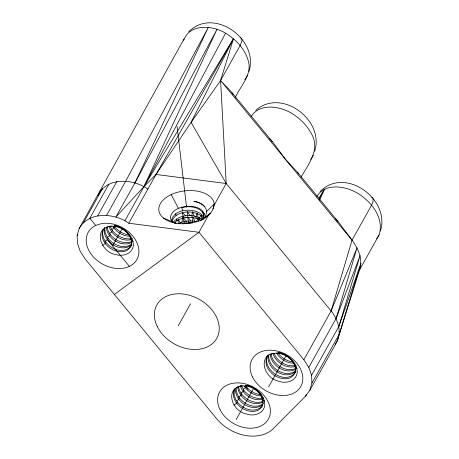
<?xml version="1.0" encoding="UTF-8"?>
<svg xmlns="http://www.w3.org/2000/svg" width="459" height="459" viewBox="0 0 459 459"><rect width="100%" height="100%" fill="white"/><g stroke="black" fill="none" stroke-linecap="round" stroke-linejoin="round"><path stroke-width="0.69" d="M175.269 223.424C164.425 218.398 174.437 207.807 182.401 207.307A16.335 9.605 -6.7 0 1 202.998 211.806C204.439 214.301 203.658 217.176 202.172 219.431L203.486 219.029M214.255 204.003C213.406 213.865 204.209 219.878 195.396 222.093A27.896 16.404 -6.7 0 1 159.548 213.085A27.896 16.404 -6.7 0 1 182.395 191.179A27.896 16.404 -6.7 0 1 214.255 204.003L206.607 211.484C206.596 214.904 204.565 217.893 201.937 219.936M102.948 229.655C98.019 242.559 114.354 255.388 126.397 250.792C139.519 242.977 125.347 226.298 114.354 225.696L116.764 226.046L121.107 227.618M234.36 389.324C229.431 402.227 245.766 415.051 257.809 410.461C270.93 402.646 256.759 385.962 245.766 385.365L248.176 385.715L252.519 387.281M267.66 355.501C260.448 368.198 277.97 382.726 290.295 377.768C303.416 369.954 289.245 353.269 278.252 352.673L280.667 353.023L285.624 354.813M192.459 211.582L191.896 215.667L192.103 217.468C195.333 217.979 198.695 218.645 201.335 220.681M192.987 217.595L192.522 220.997L192.728 222.799L188.471 222.73L182.602 223.808M171.982 221.135C176.021 209.843 195.62 209.321 202.993 217.509M202.304 219.66L201.128 218.88L201.644 215.437M177.937 219.804L178.35 223.642L181.833 222.173L182.619 217.652L186.503 221.192L192.522 220.997L196.561 221.731L197.829 218.427M183.692 40.381C189.659 23.271 212.787 25.279 225.553 33.203C236.006 39.451 244.859 48.958 248.296 60.835C252.33 74.679 240.694 85.684 235.387 97.274M248.99 71.374C259.232 39.44 213.647 6.455 188.701 31.82M301.093 177.111C309.303 162.704 320.743 149.336 310.95 132.84C306.291 124.578 299.36 117.9 291.258 113.034C279.284 106.132 259.519 102.902 251.125 116.626M314.696 151.206C324.8 120.006 281.287 87.606 255.812 110.303M183.979 39.021L79.183 228.519L77.129 235.628L77.485 243.436L80.239 251.412L85.19 259.014L216.602 418.677A37.649 28.022 29.2 0 0 273.042 428.855L305.528 396.163L309.859 390.236L337.124 341.462L359.517 269.967C365.335 251.601 349.133 237.498 339.758 223.665A50.731 33.656 20.4 0 0 335.317 218.559M359.517 269.967L379.128 234.888C384.493 217.686 371.038 201.145 356.964 192.872C344.996 185.964 325.224 182.734 316.83 196.458M380.402 231.038C390.643 199.103 345.059 166.124 320.112 191.489M97.893 195.666C106.488 176.864 133.253 178.522 147.861 189.085M309.859 390.236L311.919 383.127L339.178 334.353L360.946 263.162L338.817 326.544L311.558 375.319L311.919 383.127M311.558 375.319L308.809 367.343L303.852 359.741L331.117 310.967L351.996 240.206L371.601 205.127L373.029 201.897L373.087 198.431M308.809 367.343L336.068 318.569L357.05 247.757L331.117 310.967C338.426 319.929 342.833 334.152 335.15 344.152M212.999 208.948L214.129 205.139L226.212 183.514L220.578 80.537L233.47 38.705L144 186.566L124.917 220.71C110.458 212.976 88.128 212.397 79.183 228.519M104.532 227.681C101.531 241.032 120.115 253.42 131.211 245.204M338.817 326.544L360.103 255.583L336.068 318.569M103.482 228.978C98.083 243.522 122.1 258.549 131.567 245.358M234.899 388.647C229.609 402.979 252.817 417.868 262.634 405.486M267.574 355.323C261.355 370.011 285.808 385.732 295.464 372.329M197.204 213.091L195.936 216.396L196.148 218.197M319.602 200.09L324.513 189.154L318.936 198.231M241.675 38.763L241.922 40.868L240.183 45.458L220.578 80.537L191.099 122.352L156.043 174.454L144 186.566L115.852 217.073L134.935 182.929L208.317 27.356L125.651 181.253L106.568 215.397M225.553 33.203L144 186.566L216.975 29.336L134.935 182.929M319.194 199.074L324.513 189.154M83.515 222.592L102.598 188.448M77.129 235.628L77.823 234.388M108.909 184.111L89.826 218.254L95.724 225.415A27.896 20.764 29.2 0 0 101.301 263.357A27.896 20.764 29.2 0 0 138.939 251.607A27.896 20.764 29.2 0 0 101.542 223.602L95.719 225.421M97.692 215.799L116.775 181.661M105.92 242.22L105.191 243.528L102.65 245.416M104.859 227.721C104.503 231.56 105.88 235.26 108.083 238.353L107.354 239.655L104.813 241.543M107.085 227.4L108.192 231.02L110.246 234.48L109.517 235.788L106.976 237.676M110.04 226.149L112.415 230.607L111.68 231.915L109.649 233.424M128.698 234.922C123.144 234.142 118.061 231.118 114.578 226.735L113.843 228.043L111.812 229.557M112.575 245.892L122.335 228.421M124.917 220.71L128.784 223.229L156.043 174.454L233.47 38.705L191.099 122.352L226.212 183.514L331.117 310.967M178.281 325.724L190.548 303.772M237.332 401.889L236.603 403.197L234.113 405.045M236.27 387.39C235.92 391.223 237.297 394.924 239.5 398.016L238.766 399.324L236.81 400.782M238.502 387.069L239.604 390.689L241.663 394.149L240.929 395.451L238.439 397.305M241.451 385.812L243.827 390.276L243.092 391.584L240.602 393.432M245.766 385.365L248.21 385.83C256.822 388.434 265.491 396.111 264.688 405.819C263.386 413.84 253.649 416.531 246.81 414.098C228.134 410.266 224.526 381.297 249.013 386.598L249.283 386.111M236.15 419.578L253.701 388.171M278.252 352.673L280.696 353.137C289.308 355.742 297.977 363.419 297.174 373.127C295.871 381.148 286.135 383.839 279.296 381.406C260.62 377.573 257.011 348.605 281.499 353.906L281.774 353.419M268.635 386.885L286.187 355.478M305.528 396.163L306.578 394.287M114.354 225.696L116.793 226.161C125.41 228.766 134.08 236.442 133.271 246.15C131.974 254.177 122.237 256.862 115.393 254.429C100.831 252.381 92.087 227.83 111.537 226.058M241.136 386.048L242.375 385.778M273.621 353.355L270.213 354.417M277.471 353.178L277.655 352.856L276.559 352.942M173.163 222.374C179.452 214.284 192.809 213.664 201.128 218.88M201.174 215.116L199.487 217.755L199.699 219.557M244.836 79.682L247.711 75.224M310.542 159.514L313.417 155.056M376.609 238.789L379.128 234.888M203.394 216.981L204.513 213.527L203.813 214.215M295.866 371.153C285.871 381.062 266.725 369.225 268.027 356.006M174.191 222.879C178.832 218.237 185.797 217.101 192.103 217.468M114.727 227.601L113.981 226.757L115.037 225.839M203.572 216.671C197.026 207.204 174.15 207.738 171.637 220.32L172.096 221.577M243.299 389.163L245.255 387.712L245.99 386.403C249.69 390.999 255.233 394.344 261.205 394.591M114.366 294.46L198.954 232.288L208.3 215.569L210.715 213.085L204.335 217.664M131.842 242.318C121.474 247.814 107.062 238.64 106.322 227.234M295.739 369.294C285.372 374.785 270.965 365.616 270.219 354.21M263.254 401.986C252.886 407.477 238.479 398.309 237.733 386.903M131.94 243.895C124.389 249.719 113.379 245.209 108.083 238.353M295.837 370.866C285.005 378.755 267.717 367.63 268.756 354.698M263.351 403.559C255.801 409.388 244.79 404.872 239.5 398.016M262.623 404.867C251.79 412.756 234.497 401.631 235.542 388.698M131.033 239.013L132.175 238.284M294.93 365.989L296.072 365.261M262.445 398.682L263.586 397.953M106.31 227.44L109.81 226.218M237.722 387.109L241.227 385.881M181.833 222.173L186.503 221.192M131.458 241.744C123.769 244.601 115.111 240.631 110.246 234.48M295.355 368.72C285.188 372.341 273.139 364.721 270.988 354.377M262.869 401.413C255.181 404.27 246.523 400.3 241.663 394.149M131.492 239.569C122.375 241.968 112.128 235.708 109.156 226.953M295.389 366.546C286.278 368.944 276.025 362.679 273.053 353.929M262.904 399.238C253.437 401.711 242.719 394.901 240.246 385.56M196.205 201.765L193.836 201.358C197.909 201.92 202.086 203.572 204.863 206.653M182.401 207.307C190.06 205.816 201.616 206.848 203.997 215.77M109.724 226.379C119.076 225.122 129.404 231.376 131.417 240.82M113.981 226.757L114.578 226.735M130.299 238.778C123.414 239.42 116.643 235.943 112.415 230.607M294.196 365.748C285.699 366.489 276.966 361.095 273.937 353.12M261.71 398.441C254.825 399.083 248.061 395.606 243.827 390.276M184.702 217.652L186.09 217.658M184.633 222.988L186.715 222.994M130.149 236.23C123.293 236.356 116.557 232.392 112.977 226.608M294.047 363.207C287.191 363.333 280.46 359.368 276.875 353.585M261.561 395.899C254.705 396.025 247.969 392.061 244.389 386.277M156.043 174.454L226.212 183.514M128.784 223.229L198.954 232.288L303.852 359.741M292.601 361.893C287.041 361.113 281.958 358.095 278.475 353.711M189.062 222.357L190.95 222.787M281.499 353.906C287.948 355.92 293.972 360.935 295.315 367.791M249.013 386.598C255.462 388.612 261.487 393.627 262.829 400.483M196.165 201.771C200.841 203.073 206.097 206.137 206.607 211.484M163.41 218.036L172.871 221.944M259.473 393.409L260.081 393.719M131.446 240.545L133.167 241.445M295.349 367.521L297.065 368.422M262.858 400.214L264.579 401.114M240.315 37.604L241.13 38.063M371.727 197.272L372.542 197.726M182.481 212.758L185.878 215.856M174.77 222.173L176.107 223.487M246.512 387.683L247.923 389.215M231.961 92.643L272.25 141.602M297.667 172.481L337.956 221.433M351.996 240.206L220.578 80.537L231.089 91.634A50.731 15.904 -82.4 0 1 233.212 94.611M107.974 240.309L129.421 266.369M187.547 212.058L190.112 215.655M188.173 217.394L190.737 220.986M187.88 217.555L188.471 222.73L188.431 222.213L189.165 223.24M178.264 219.752L180.226 222.684L180.37 223.889M171.178 194.605L178.471 208.484M192.711 212.224L194.249 216.109M193.337 217.56L194.874 221.445M181.368 206.98L182.814 210.842M182.234 212.959L183.652 217.979M182.619 217.652L184.065 221.508L184.277 223.309M202.998 211.806L203.153 213.137M187.846 217.394L187.18 211.547M177.082 126.454L186.543 207.152M175.751 213.693L175.963 215.495M176.376 219.029L176.589 220.831M197.536 213.114L198.001 217.205M198.162 218.45L198.472 221.175M188.431 222.213L188.586 223.562M186.434 205.798L186.463 206.475M269.14 138.257A50.731 33.656 20.4 0 1 274.046 143.833L286.284 160.369L296.795 171.465A50.731 15.904 -82.4 0 1 298.62 173.909M220.022 409.652A27.896 20.764 29.2 0 0 265.509 422.819A27.896 20.764 29.2 0 0 246.408 384.206A27.896 20.764 29.2 0 0 220.022 409.652M252.513 376.959A27.896 20.764 29.2 0 0 297.994 390.127A27.896 20.764 29.2 0 0 278.9 351.514A27.896 20.764 29.2 0 0 252.513 376.959M157.334 326.67A34.305 25.532 29.2 0 0 213.269 342.867A34.305 25.532 29.2 0 0 189.785 295.384A34.305 25.532 29.2 0 0 157.334 326.67"/></g></svg>
